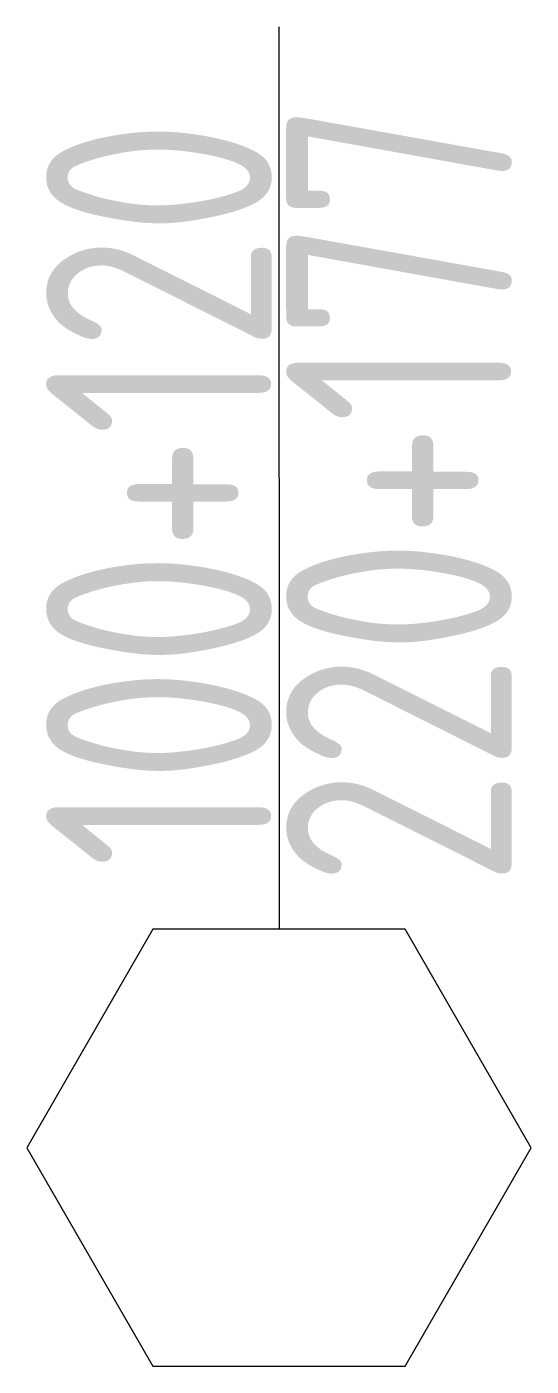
# Model space of a CAD drawing. Header units: millimetres. Extents: x -701 to 470890, y -446843 to -116129.
# Drawn here: x 418466 to 418515.2, y -446842.6 to -446712 of the extents above; entities that cross this region are included whole.
import ezdxf
from ezdxf.enums import TextEntityAlignment as Align

# ---------------------------------------------------------------- set-up
doc = ezdxf.new("R2010")
doc.units = ezdxf.units.MM
doc.linetypes.add('HIDDEN', pattern=[0.375, 0.25, -0.125])
doc.layers.get('0').update_dxf_attribs({"lineweight": 0})
doc.layers.add('09-oznaka stavke', color=1, linetype='Continuous', lineweight=0)
doc.styles.add('isocpeur', font='isocpeur.ttf')

# ---------------------------------------------------------------- blocks, each defined once
blk = doc.blocks.new('*U1724')
blk.add_lwpolyline([(0, 31.05), (0, -59.18)])
blk.add_lwpolyline([(-12.61, -59.18), (-25.22, -81.02), (-12.61, -102.86), (12.61, -102.86), (25.22, -81.02), (12.61, -59.18)], close=True)
at = {"style": 'isocpeur', "width": 0.75}
for tag, p in [('VIS', (12, -15.62)), ('SIR', (-12, -15.62))]:
    blk.add_attdef(tag, text='', height=15, rotation=90, dxfattribs=at).set_placement(p, align=Align.MIDDLE)
blk.add_attdef('BR', text='', height=20, dxfattribs=at).set_placement((0, -81.02), align=Align.MIDDLE_CENTER)

msp = doc.modelspace()

# ---------------------------------------------------------------- block references
at = {"layer": '09-oznaka stavke', "linetype": 'HIDDEN', "ltscale": 50}
ref = msp.add_blockref('*U1724', (418490.64, -446742.32), dxfattribs=dict(at, xscale=0.9750000000000001, yscale=0.9750000000000001, zscale=0.9750000000000001, rotation=0.001792447738893826))
ref.add_attrib('SIR', '100+120', dxfattribs={"layer": '0', "height": 22, "rotation": 90.0018, "style": 'isocpeur', "width": 0.75}).set_placement((418478.94, -446757.55), align=Align.MIDDLE)
ref.add_attrib('VIS', '220+177', dxfattribs={"layer": '0', "height": 22, "rotation": 90.0018, "style": 'isocpeur', "width": 0.75}).set_placement((418502.34, -446757.55), align=Align.MIDDLE)

doc.saveas('drawing.dxf')
